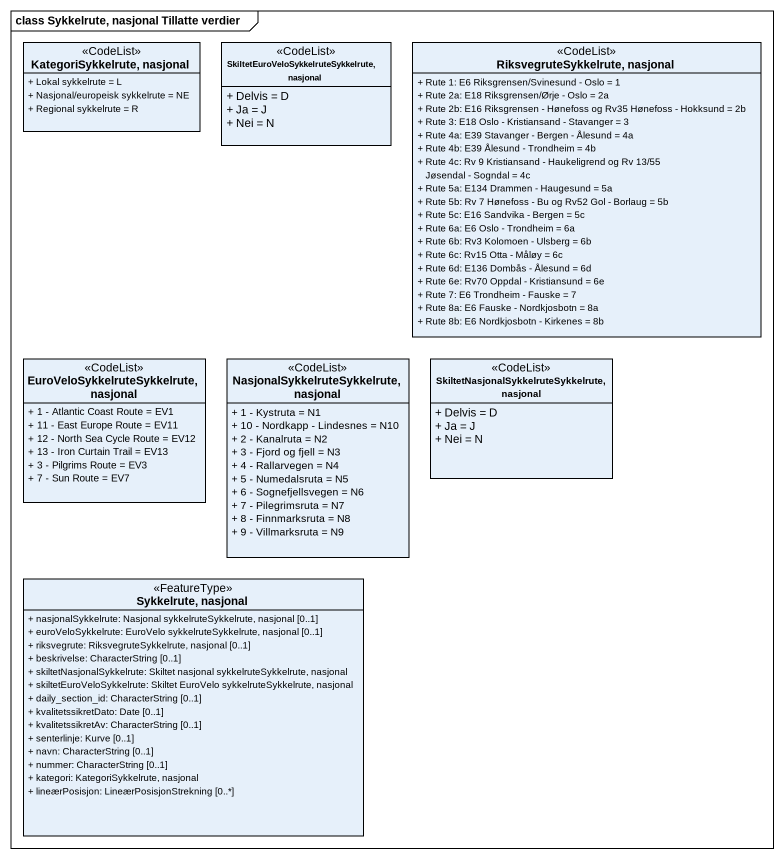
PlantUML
@startuml
mainframe class Sykkelrute, nasjonal Tillatte verdier
hide circle
hide empty members
skinparam classAttributeIconSize 0
class "KategoriSykkelrute, nasjonal" as KategoriSykkelrute_nasjonal <<CodeList>> {
  + Lokal sykkelrute = L
  + Nasjonal/europeisk sykkelrute = NE
  + Regional sykkelrute = R
}
class "SkiltetEuroVeloSykkelruteSykkelrute, nasjonal" as SkiltetEuroVeloSykkelruteSyk <<CodeList>> {
  + Delvis = D
  + Ja = J
  + Nei = N
}
class "RiksvegruteSykkelrute, nasjonal" as RiksvegruteSykkelrute <<CodeList>> {
  + Rute 1: E6 Riksgrensen/Svinesund - Oslo = 1
  + Rute 2a: E18 Riksgrensen/Ørje - Oslo = 2a
  + Rute 2b: E16 Riksgrensen - Hønefoss og Rv35 Hønefoss - Hokksund = 2b
  + Rute 3: E18 Oslo - Kristiansand - Stavanger = 3
  + Rute 4a: E39 Stavanger - Bergen - Ålesund = 4a
  + Rute 4b: E39 Ålesund - Trondheim = 4b
  + Rute 4c: Rv 9 Kristiansand - Haukeligrend og Rv 13/55 Jøsendal - Sogndal = 4c
  + Rute 5a: E134 Drammen - Haugesund = 5a
  + Rute 5b: Rv 7 Hønefoss - Bu og Rv52 Gol - Borlaug = 5b
  + Rute 5c: E16 Sandvika - Bergen = 5c
  + Rute 6a: E6 Oslo - Trondheim = 6a
  + Rute 6b: Rv3 Kolomoen - Ulsberg = 6b
  + Rute 6c: Rv15 Otta - Måløy = 6c
  + Rute 6d: E136 Dombås - Ålesund = 6d
  + Rute 6e: Rv70 Oppdal - Kristiansund = 6e
  + Rute 7: E6 Trondheim - Fauske = 7
  + Rute 8a: E6 Fauske - Nordkjosbotn = 8a
  + Rute 8b: E6 Nordkjosbotn - Kirkenes = 8b
}
class "EuroVeloSykkelruteSykkelrute, nasjonal" as EuroVeloSykkelruteSykkelrute <<CodeList>> {
  + 1 - Atlantic Coast Route = EV1
  + 11 - East Europe Route = EV11
  + 12 - North Sea Cycle Route = EV12
  + 13 - Iron Curtain Trail = EV13
  + 3 - Pilgrims Route = EV3
  + 7 - Sun Route = EV7
}
class "NasjonalSykkelruteSykkelrute, nasjonal" as NasjonalSykkelruteSykkelrute <<CodeList>> {
  + 1 - Kystruta = N1
  + 10 - Nordkapp - Lindesnes = N10
  + 2 - Kanalruta = N2
  + 3 - Fjord og fjell = N3
  + 4 - Rallarvegen = N4
  + 5 - Numedalsruta = N5
  + 6 - Sognefjellsvegen = N6
  + 7 - Pilegrimsruta = N7
  + 8 - Finnmarksruta = N8
  + 9 - Villmarksruta = N9
}
class "SkiltetNasjonalSykkelruteSykkelrute, nasjonal" as SkiltetNasjonalSykkelruteSyk <<CodeList>> {
  + Delvis = D
  + Ja = J
  + Nei = N
}
class "Sykkelrute, nasjonal" as Sykkelrute_nasjonal <<FeatureType>> {
  + nasjonalSykkelrute: Nasjonal sykkelruteSykkelrute, nasjonal [0..1]
  + euroVeloSykkelrute: EuroVelo sykkelruteSykkelrute, nasjonal [0..1]
  + riksvegrute: RiksvegruteSykkelrute, nasjonal [0..1]
  + beskrivelse: CharacterString [0..1]
  + skiltetNasjonalSykkelrute: Skiltet nasjonal sykkelruteSykkelrute, nasjonal
  + skiltetEuroVeloSykkelrute: Skiltet EuroVelo sykkelruteSykkelrute, nasjonal
  + daily_section_id: CharacterString [0..1]
  + kvalitetssikretDato: Date [0..1]
  + kvalitetssikretAv: CharacterString [0..1]
  + senterlinje: Kurve [0..1]
  + navn: CharacterString [0..1]
  + nummer: CharacterString [0..1]
  + kategori: KategoriSykkelrute, nasjonal
  + lineærPosisjon: LineærPosisjonStrekning [0..*]
}
@enduml
